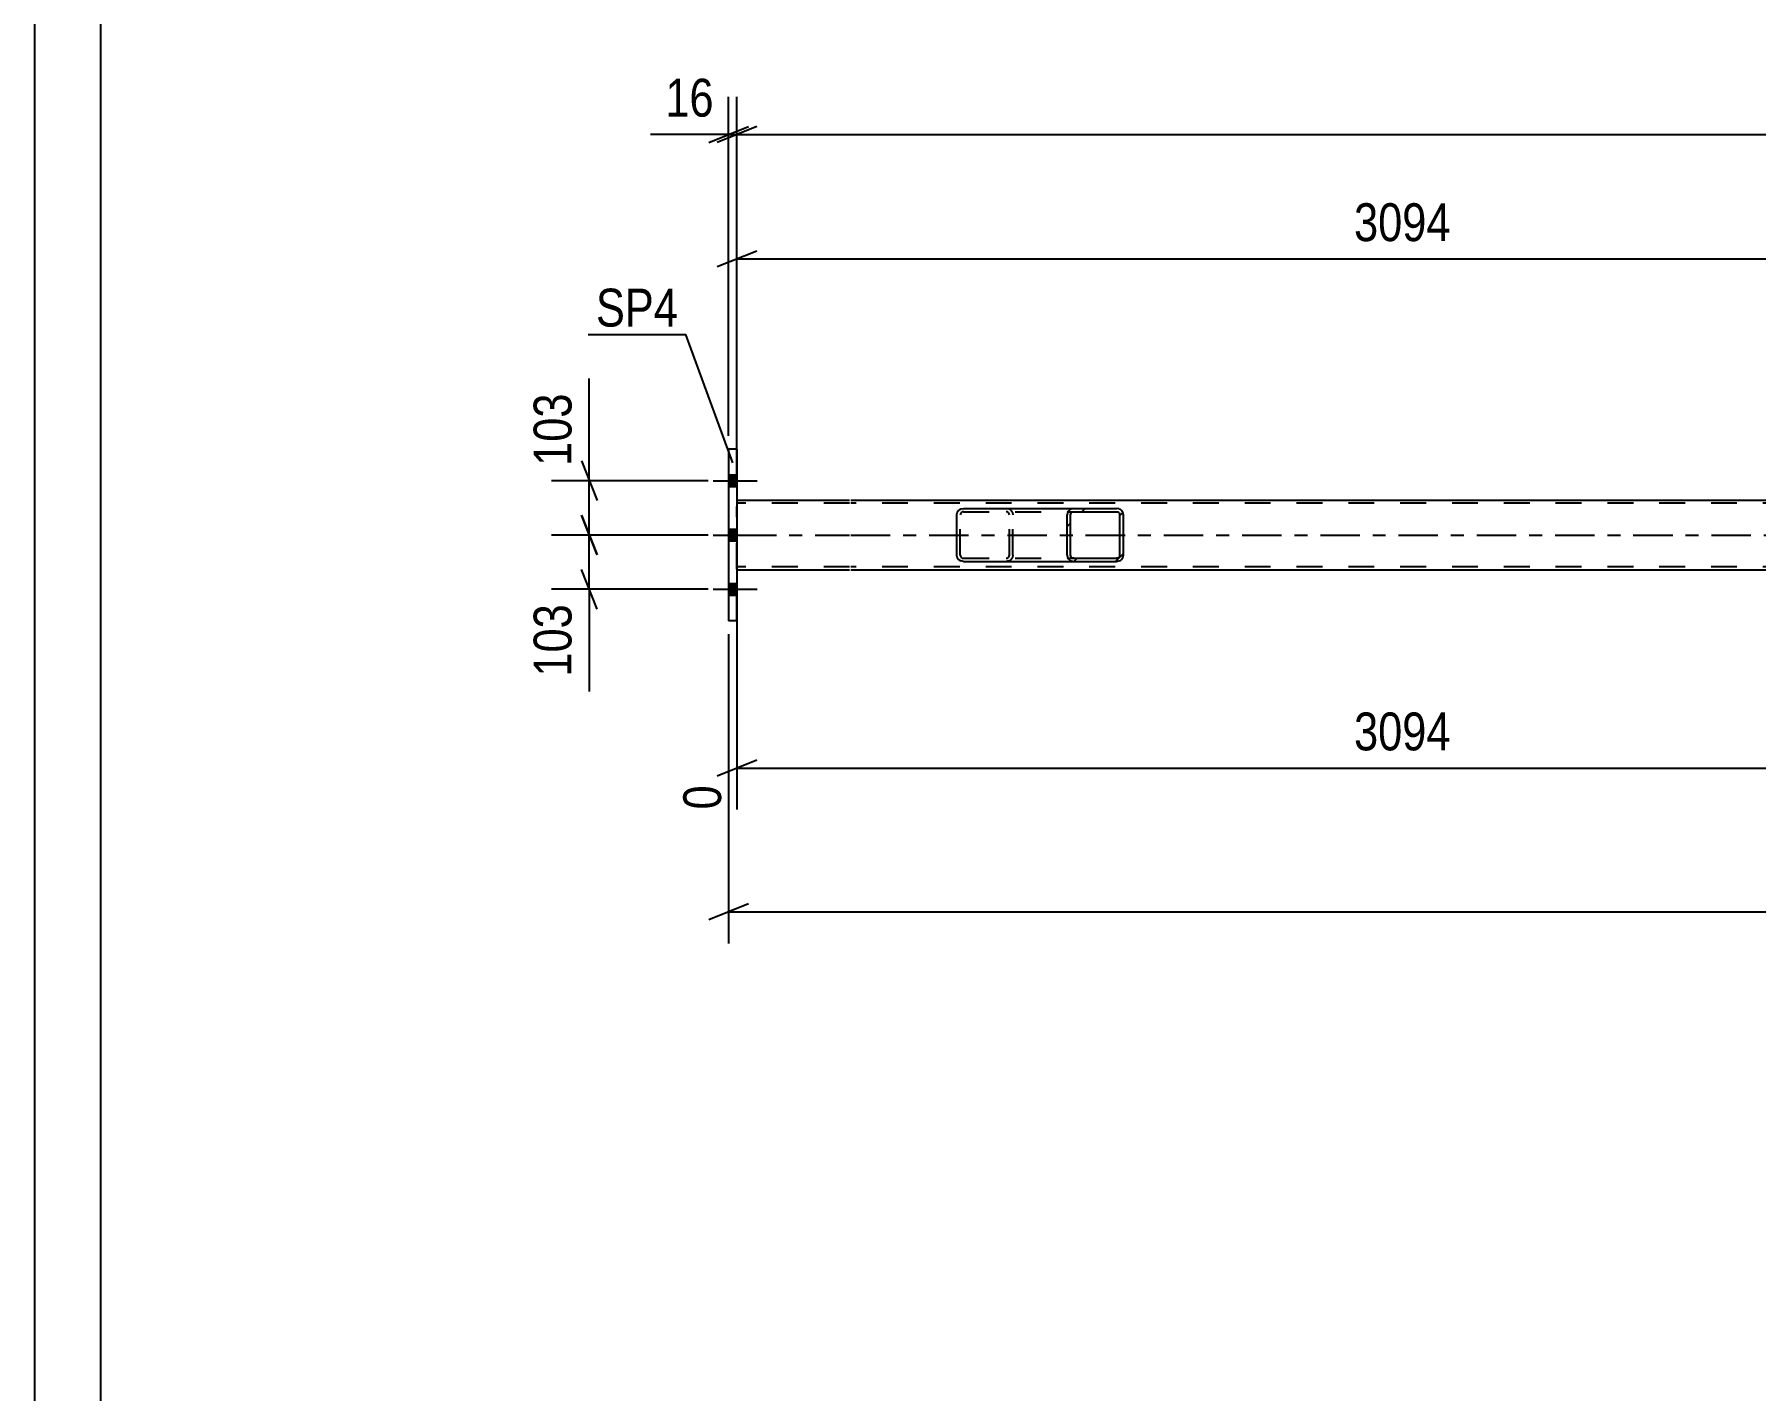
# Model space of a CAD drawing. Header units: millimetres. Extents: x -126 to 715, y -436 to 158.
# Drawn here: x -126.3 to 3.9, y -267.4 to -164.8 of the extents above; entities that cross this region are included whole.
import ezdxf

# ---------------------------------------------------------------- set-up
doc = ezdxf.new("R2010")
doc.units = ezdxf.units.MM
doc.linetypes.add('DXK_LINE_DOT2', pattern=[3.9198, 1.9599, -1.9599])
doc.linetypes.add('DXK_LINE_DOT3', pattern=[5.9187, 2.979, -0.9799, 0.9799, -0.9799])
doc.styles.add('Arial Narrow', font='ARIALN.TTF', dxfattribs={"height": 0.2})

# ---------------------------------------------------------------- blocks, each defined once
blk = doc.blocks.new('Unknown-232816294-1134')
at = {"color": 5, "linetype": 'Continuous'}
for p, q in [((-126.33, 158.06), (-126.33, -435.94)), ((-121.33, 153.06), (-121.33, -430.94))]:
    blk.add_line(p, q, dxfattribs=at)
blk = doc.blocks.new('Bolt-232816294-3950 - 3894')
at = {"linetype": 'Continuous'}
for points in [[(-73.18, -199.02), (-73.18, -198.14), (-73.82, -198.14), (-73.82, -199.02)], [(-73.18, -199.02), (-73.18, -198.14), (-73.82, -198.14), (-73.82, -199.02)], [(-73.18, -199.02), (-73.18, -198.14), (-73.82, -198.14), (-73.82, -199.02)], [(-73.18, -203.12), (-73.18, -202.24), (-73.82, -202.24), (-73.82, -203.12)], [(-73.18, -203.12), (-73.18, -202.24), (-73.82, -202.24), (-73.82, -203.12)], [(-73.18, -207.22), (-73.18, -206.34), (-73.82, -206.34), (-73.82, -207.22)], [(-73.18, -207.22), (-73.18, -206.34), (-73.82, -206.34), (-73.82, -207.22)], [(-73.18, -207.22), (-73.18, -206.34), (-73.82, -206.34), (-73.82, -207.22)]]:
    blk.add_hatch(color=1, dxfattribs=at).paths.add_polyline_path(points)
at = {"color": 1, "linetype": 'Continuous'}
for p, q in [((-74.98, -198.58), (-71.66, -198.58)), ((-74.98, -198.58), (-71.66, -198.58)), ((-74.98, -198.58), (-71.66, -198.58)), ((-73.82, -198.14), (-73.18, -198.14)), ((-73.82, -198.14), (-73.18, -198.14)), ((-73.82, -198.14), (-73.18, -198.14)), ((-73.82, -199.02), (-73.18, -199.02)), ((-73.82, -199.02), (-73.18, -199.02)), ((-73.82, -199.02), (-73.18, -199.02)), ((-74.98, -202.68), (-71.66, -202.68)), ((-74.98, -202.68), (-71.66, -202.68)), ((-73.82, -202.24), (-73.18, -202.24)), ((-73.82, -202.24), (-73.18, -202.24)), ((-73.82, -203.12), (-73.18, -203.12)), ((-73.82, -203.12), (-73.18, -203.12)), ((-74.98, -206.78), (-71.66, -206.78)), ((-74.98, -206.78), (-71.66, -206.78)), ((-74.98, -206.78), (-71.66, -206.78)), ((-73.82, -206.34), (-73.18, -206.34)), ((-73.82, -206.34), (-73.18, -206.34)), ((-73.82, -206.34), (-73.18, -206.34)), ((-73.82, -207.22), (-73.18, -207.22)), ((-73.82, -207.22), (-73.18, -207.22)), ((-73.82, -207.22), (-73.18, -207.22))]:
    blk.add_line(p, q, dxfattribs=at)
blk = doc.blocks.new('Part-232816294-4016 - 3894')
at = {"color": 2, "linetype": 'Continuous'}
for p, q in [((-73.18, -200.04), (-64.66, -200.04)), ((-64.56, -200.04), (26.68, -200.04)), ((-73.18, -205.32), (-64.66, -205.32)), ((-64.56, -205.32), (26.68, -205.32))]:
    blk.add_line(p, q, dxfattribs=at)
at = {"color": 7, "linetype": 'DXK_LINE_DOT2'}
for p, q in [((-73.18, -200.04), (-73.18, -205.32)), ((-64.66, -200.28), (-73.18, -200.28)), ((594.36, -200.28), (-64.56, -200.28)), ((-64.66, -205.08), (-73.18, -205.08)), ((594.36, -205.08), (-64.56, -205.08))]:
    blk.add_line(p, q, dxfattribs=at)
at = {"color": 7, "linetype": 'DXK_LINE_DOT3'}
for p, q in [((-73.18, -202.68), (-64.66, -202.68)), ((-64.56, -202.68), (594.36, -202.68))]:
    blk.add_line(p, q, dxfattribs=at)
blk = doc.blocks.new('Part-232816294-4127 - 3894')
at = {"linetype": 'Continuous'}
h = blk.add_hatch(dxfattribs=at)
h.set_pattern_fill('', scale=0.7, style=0, pattern_type=0)
h.set_pattern_definition([(45, (-43.991, -200.9734), (-1.57154, 1.57154), [])])
h.paths.add_polyline_path([(-43.95, -201.16), (-43.99, -200.97), (-44.1, -200.82), (-44.27, -200.71), (-44.46, -200.68), (-47.7, -200.68), (-47.89, -200.71), (-48.06, -200.82), (-48.17, -200.97), (-48.21, -201.16), (-48.21, -204.2), (-48.17, -204.38), (-48.06, -204.54), (-47.89, -204.64), (-47.7, -204.68), (-44.46, -204.68), (-44.27, -204.64), (-44.1, -204.54), (-43.99, -204.38), (-43.95, -204.2)])
h.paths.add_polyline_path([(-44.23, -204.29), (-44.28, -204.37), (-44.37, -204.42), (-44.46, -204.44), (-47.7, -204.44), (-47.8, -204.42), (-47.88, -204.37), (-47.93, -204.29), (-47.95, -204.2), (-47.95, -201.16), (-47.93, -201.07), (-47.88, -200.99), (-47.8, -200.94), (-47.7, -200.92), (-44.46, -200.92), (-44.37, -200.94), (-44.28, -200.99), (-44.23, -201.07), (-44.21, -201.16), (-44.21, -204.2)])
at = {"color": 2, "linetype": 'Continuous'}
for p, q in [((-56.56, -201.16), (-56.52, -200.97)), ((-56.56, -204.2), (-56.56, -201.16)), ((-56.24, -200.71), (-56.05, -200.68)), ((-56.05, -200.68), (-47.7, -200.68)), ((-48.17, -200.97), (-48.21, -201.16)), ((-48.21, -204.2), (-48.21, -201.16)), ((-47.95, -201.16), (-47.93, -201.07)), ((-47.95, -204.2), (-47.95, -201.16)), ((-47.93, -201.07), (-47.88, -200.99)), ((-47.7, -200.68), (-47.89, -200.71)), ((-47.88, -200.99), (-47.8, -200.94)), ((-47.8, -200.94), (-47.7, -200.92)), ((-47.7, -200.68), (-44.46, -200.68)), ((-47.7, -200.92), (-44.46, -200.92)), ((-44.27, -200.71), (-44.46, -200.68)), ((-44.46, -200.92), (-44.37, -200.94)), ((-44.37, -200.94), (-44.28, -200.99)), ((-44.28, -200.99), (-44.23, -201.07)), ((-44.23, -201.07), (-44.21, -201.16)), ((-44.21, -204.2), (-44.21, -201.16)), ((-43.95, -201.16), (-43.99, -200.97)), ((-43.95, -204.2), (-43.95, -201.16)), ((-56.52, -204.38), (-56.56, -204.2)), ((-48.21, -204.2), (-48.17, -204.38)), ((-47.93, -204.29), (-47.95, -204.2)), ((-47.88, -204.37), (-47.93, -204.29)), ((-47.8, -204.42), (-47.88, -204.37)), ((-47.7, -204.44), (-47.8, -204.42)), ((-44.37, -204.42), (-44.46, -204.44)), ((-44.28, -204.37), (-44.37, -204.42)), ((-44.23, -204.29), (-44.28, -204.37)), ((-44.21, -204.2), (-44.23, -204.29)), ((-43.99, -204.38), (-43.95, -204.2)), ((-56.05, -204.68), (-56.24, -204.64)), ((-56.05, -204.68), (-47.7, -204.68)), ((-47.89, -204.64), (-47.7, -204.68)), ((-47.7, -204.44), (-44.46, -204.44)), ((-47.7, -204.68), (-44.46, -204.68)), ((-44.46, -204.68), (-44.27, -204.64))]:
    blk.add_line(p, q, dxfattribs=at)
at = {"color": 7, "linetype": 'DXK_LINE_DOT2'}
for p, q in [((-56.28, -201.07), (-56.3, -201.16)), ((-56.3, -204.2), (-56.3, -201.16)), ((-56.23, -200.99), (-56.28, -201.07)), ((-56.15, -200.94), (-56.23, -200.99)), ((-56.05, -200.92), (-56.15, -200.94)), ((-56.05, -200.92), (-44.46, -200.92)), ((-52.81, -200.68), (-52.62, -200.71)), ((-52.71, -200.94), (-52.81, -200.92)), ((-52.63, -200.99), (-52.71, -200.94)), ((-52.58, -201.07), (-52.63, -200.99)), ((-52.56, -201.16), (-52.58, -201.07)), ((-52.56, -204.2), (-52.56, -201.16)), ((-52.34, -200.97), (-52.3, -201.16)), ((-52.3, -204.2), (-52.3, -201.16)), ((-47.7, -200.68), (-44.46, -200.68)), ((-56.3, -204.2), (-56.28, -204.29)), ((-56.28, -204.29), (-56.23, -204.37)), ((-56.23, -204.37), (-56.15, -204.42)), ((-56.15, -204.42), (-56.05, -204.44)), ((-52.81, -204.44), (-52.71, -204.42)), ((-52.71, -204.42), (-52.63, -204.37)), ((-52.63, -204.37), (-52.58, -204.29)), ((-52.58, -204.29), (-52.56, -204.2)), ((-52.3, -204.2), (-52.34, -204.38)), ((-56.05, -204.44), (-44.46, -204.44)), ((-52.62, -204.64), (-52.81, -204.68)), ((-47.7, -204.68), (-44.46, -204.68))]:
    blk.add_line(p, q, dxfattribs=at)
at = {"color": 2, "linetype": 'Continuous'}
for centre, start, end in [((-56.07, -201.18), 110.7583, 155.68), ((-47.72, -201.18), 110.7583, 155.68), ((-44.44, -201.18), 24.32, 69.2417), ((-56.07, -204.18), 204.32, 249.2417), ((-47.72, -204.18), 204.32, 249.2417), ((-44.44, -204.18), 290.7583, 335.68)]:
    blk.add_arc(centre, 0.496, start, end, dxfattribs=at)
at = {"color": 7, "linetype": 'DXK_LINE_DOT2'}
for centre, start, end in [((-52.79, -201.18), 24.32, 69.2417), ((-52.79, -204.18), 290.7583, 335.68)]:
    blk.add_arc(centre, 0.496, start, end, dxfattribs=at)
blk = doc.blocks.new('Part-232816294-4160 - 3894')
at = {"color": 2, "linetype": 'Continuous'}
for p, q in [((-73.18, -196.18), (-73.82, -196.18)), ((-73.82, -196.18), (-73.82, -209.18)), ((-73.18, -196.18), (-73.18, -209.18)), ((-73.18, -209.18), (-73.82, -209.18))]:
    blk.add_line(p, q, dxfattribs=at)
at = {"color": 7, "linetype": 'DXK_LINE_DOT2'}
for p, q in [((-73.82, -196.18), (-73.82, -209.18)), ((-73.18, -209.18), (-73.18, -200.52))]:
    blk.add_line(p, q, dxfattribs=at)
blk = doc.blocks.new('StraightDimension-232816294-49597 - 3894')
at = {"color": 7, "linetype": 'Continuous'}
for p, q in [((-73.18, -206.32), (-73.18, -223.44)), ((27.48, -206.72), (27.48, -228.93)), ((-71.68, -219.72), (-74.68, -220.92)), ((25.98, -220.92), (28.98, -219.72)), ((-73.18, -220.32), (27.48, -220.32))]:
    blk.add_line(p, q, dxfattribs=at)
at = {"color": 0}
blk.add_wipeout([(-18.59, -219.57), (-18.59, -215.37), (-27.1, -215.37), (-27.1, -219.57)], dxfattribs=at)
at = {"color": 3, "style": 'Arial Narrow'}
blk.add_text('3094', height=2.863, dxfattribs=at).set_placement((-26.5, -218.97))
at = {"color": 0, "linetype": 'Continuous'}
for points in [[(-73.78, -221.02), (-77.98, -221.02), (-77.98, -224.04), (-73.78, -224.04)], [(26.88, -221.02), (22.68, -221.02), (22.68, -229.53), (26.88, -229.53)]]:
    blk.add_wipeout(points, dxfattribs=at)
at = {"color": 3, "linetype": 'Continuous', "style": 'Arial Narrow'}
for s, height, p in [('0', 2.86, (-74.38, -223.44)), ('3094', 2.863, (26.28, -228.93))]:
    blk.add_text(s, height=height, rotation=90.0002, dxfattribs=at).set_placement(p)
blk = doc.blocks.new('StraightDimension-232816294-49623 - 3894')
at = {"color": 7, "linetype": 'Continuous'}
for p, q in [((-73.82, -210.18), (-73.82, -233.59)), ((-72.32, -230.59), (-75.32, -231.79)), ((-73.82, -231.19), (603.62, -231.19))]:
    blk.add_line(p, q, dxfattribs=at)
blk = doc.blocks.new('StraightDimension-232816294-49637 - 3894')
at = {"color": 7, "linetype": 'Continuous'}
for p, q in [((-73.18, -199.04), (-73.18, -178.95)), ((27.48, -198.64), (27.48, -178.95)), ((-71.68, -181.2), (-74.68, -182.4)), ((-73.18, -181.8), (27.48, -181.8)), ((25.98, -182.4), (28.98, -181.2))]:
    blk.add_line(p, q, dxfattribs=at)
at = {"color": 0}
blk.add_wipeout([(-18.59, -181.05), (-18.59, -176.85), (-27.1, -176.85), (-27.1, -181.05)], dxfattribs=at)
at = {"color": 3, "style": 'Arial Narrow'}
blk.add_text('3094', height=2.863, dxfattribs=at).set_placement((-26.5, -180.45))
blk = doc.blocks.new('StraightDimension-232816294-49665 - 3894')
at = {"color": 7, "linetype": 'Continuous'}
for p, q in [((-73.18, -195.18), (-73.18, -169.53)), ((-71.68, -171.78), (-74.68, -172.98)), ((-73.18, -172.38), (602.98, -172.38))]:
    blk.add_line(p, q, dxfattribs=at)
blk = doc.blocks.new('StraightDimension-232816294-49666 - 3894')
at = {"color": 7, "linetype": 'Continuous'}
for p, q in [((-73.82, -195.18), (-73.82, -169.53)), ((-73.18, -195.18), (-73.18, -169.53)), ((-75.32, -172.98), (-72.32, -171.78)), ((-71.68, -171.78), (-74.68, -172.98)), ((-73.82, -172.38), (-79.72, -172.38)), ((-73.82, -172.38), (-79.72, -172.38)), ((-73.82, -172.38), (-73.18, -172.38))]:
    blk.add_line(p, q, dxfattribs=at)
at = {"color": 0}
blk.add_wipeout([(-74.34, -171.63), (-74.34, -167.43), (-79.2, -167.43), (-79.2, -171.63)], dxfattribs=at)
at = {"color": 3, "style": 'Arial Narrow'}
blk.add_text('16', height=2.863, dxfattribs=at).set_placement((-78.6, -171.03))
blk = doc.blocks.new('StraightDimension-232816294-84503 - 3894')
at = {"color": 7, "linetype": 'Continuous'}
for p, q in [((-84.35, -198.58), (-84.35, -190.84)), ((-84.35, -198.58), (-84.35, -190.84)), ((-84.95, -197.08), (-83.75, -200.08)), ((-75.35, -198.58), (-87.2, -198.58)), ((-84.35, -202.68), (-84.35, -198.58)), ((-83.75, -204.18), (-84.95, -201.18)), ((-75.35, -202.68), (-87.2, -202.68))]:
    blk.add_line(p, q, dxfattribs=at)
at = {"color": 0}
blk.add_wipeout([(-85.1, -191.37), (-89.3, -191.37), (-89.3, -198.05), (-85.1, -198.05)], dxfattribs=at)
at = {"color": 3, "style": 'Arial Narrow'}
blk.add_text('103', height=2.863, rotation=90.0002, dxfattribs=at).set_placement((-85.7, -197.45))
blk = doc.blocks.new('StraightDimension-232816294-84504 - 3894')
at = {"color": 7, "linetype": 'Continuous'}
for p, q in [((-84.95, -201.18), (-83.75, -204.18)), ((-75.35, -202.68), (-87.2, -202.68)), ((-84.35, -206.78), (-84.35, -202.68)), ((-83.75, -208.28), (-84.95, -205.28)), ((-75.35, -206.78), (-87.2, -206.78)), ((-84.35, -206.78), (-84.35, -214.51)), ((-84.35, -206.78), (-84.35, -214.51))]:
    blk.add_line(p, q, dxfattribs=at)
at = {"color": 0}
blk.add_wipeout([(-85.1, -207.3), (-89.3, -207.3), (-89.3, -213.99), (-85.1, -213.99)], dxfattribs=at)
at = {"color": 3, "style": 'Arial Narrow'}
blk.add_text('103', height=2.863, rotation=90.0002, dxfattribs=at).set_placement((-85.7, -213.39))
blk = doc.blocks.new('Mark-232816294-4156 - 3894')
at = {"color": 0}
blk.add_wipeout([(-77.64, -186.91), (-77.64, -183.91), (-83.85, -183.91), (-83.85, -186.91)], dxfattribs=at)
blk.add_wipeout([(-77.64, -186.91), (-77.64, -183.91), (-83.85, -183.91), (-83.85, -186.91)], dxfattribs=at)
at = {"color": 30, "linetype": 'Continuous'}
for p in [(-84.45, -187.51), (-73.49, -197.21)]:
    blk.add_line(p, (-77.04, -187.51), dxfattribs=at)
at = {"color": 3, "style": 'Arial Narrow'}
blk.add_text('SP4', height=2.863, dxfattribs=at).set_placement((-83.85, -186.91))

msp = doc.modelspace()

# ---------------------------------------------------------------- block references
for name in ['Unknown-232816294-1134', 'Part-232816294-4160 - 3894', 'Bolt-232816294-3950 - 3894', 'Part-232816294-4016 - 3894', 'Part-232816294-4127 - 3894']:
    msp.add_blockref(name, (0, 0))

# ---------------------------------------------------------------- next in the draw order: block references
for name in ['StraightDimension-232816294-49637 - 3894', 'StraightDimension-232816294-49597 - 3894']:
    msp.add_blockref(name, (0, 0))

# ---------------------------------------------------------------- next in the draw order: block references
for name in ['StraightDimension-232816294-49665 - 3894', 'StraightDimension-232816294-49623 - 3894']:
    msp.add_blockref(name, (0, 0))

# ---------------------------------------------------------------- next in the draw order: block references
msp.add_blockref('StraightDimension-232816294-49666 - 3894', (0, 0))

# ---------------------------------------------------------------- next in the draw order: block references
msp.add_blockref('StraightDimension-232816294-84503 - 3894', (0, 0))

# ---------------------------------------------------------------- next in the draw order: block references
for name in ['Mark-232816294-4156 - 3894', 'StraightDimension-232816294-84504 - 3894']:
    msp.add_blockref(name, (0, 0))

doc.saveas('drawing.dxf')
